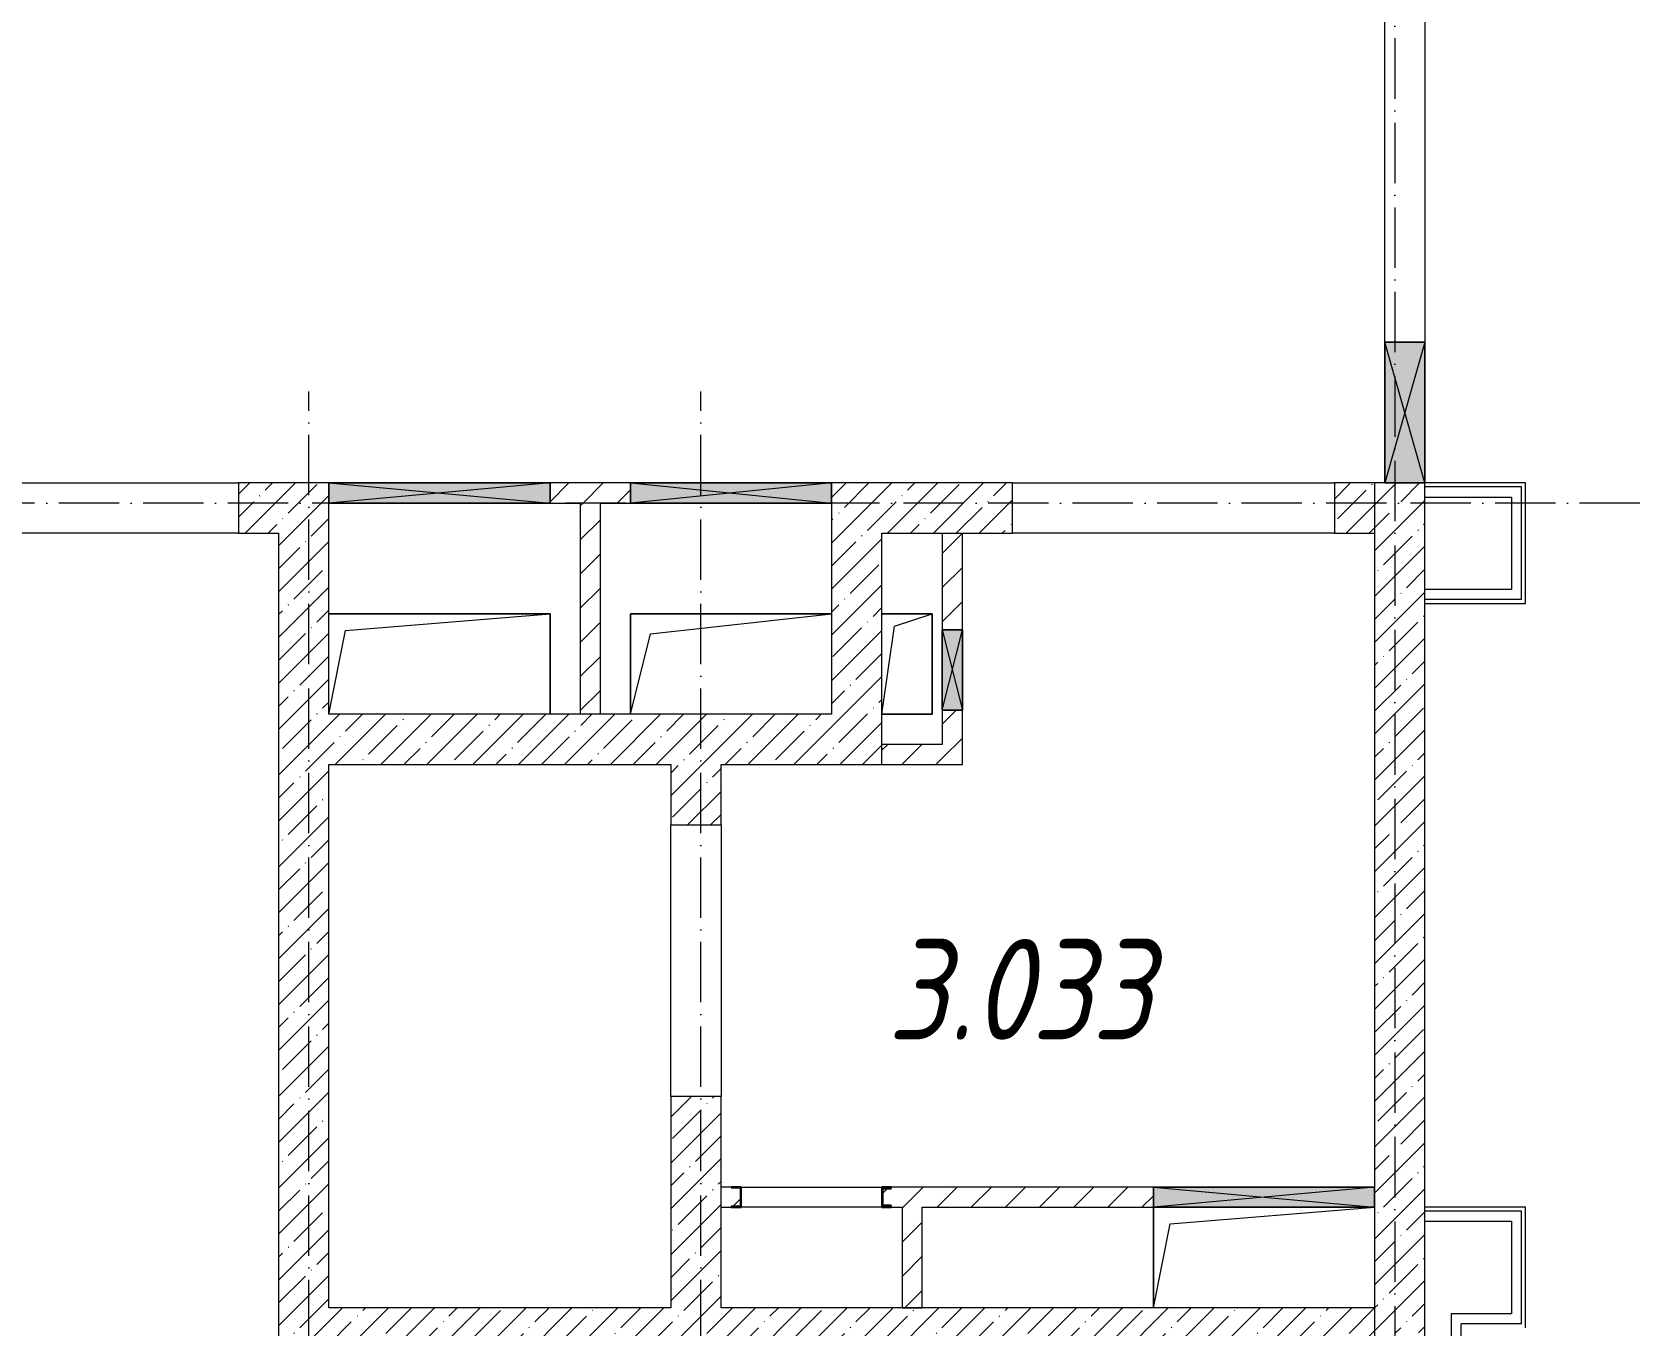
# Model space of a CAD drawing. Header units: millimetres. Extents: x 2294 to 908349, y -83289 to 219220.
# Drawn here: x 247908 to 255902, y 7916 to 14347 of the extents above; entities that cross this region are included whole.
import ezdxf

# ---------------------------------------------------------------- set-up
doc = ezdxf.new("R2010")
doc.units = ezdxf.units.MM
doc.linetypes.add('50_200_ШТРИХ_1Т_ш5_п1_п1_', pattern=[700, 500, -100, 0, -100])
for name, color, linetype, lineweight in [('A-DETL-GENF-OTLN', 7, 'Continuous', 9), ('A-FLOR-____-OTLN', 7, 'Continuous', 9), ('A-GENM-____-MCUT', 7, 'Continuous', 25), ('A-GENM-____-OTLN', 7, 'Continuous', 9), ('A-GENM-____-OTLN-1', 7, 'Continuous', 25), ('A-GLAZ-____-OTLN', 7, 'Continuous', 9), ('A-WALL-____-MCUT-1', 7, 'Continuous', 9), ('A-WALL-____-MCUT-3', 7, 'Continuous', 9), ('A-WALL-____-OTLN', 7, 'Continuous', 9), ('A-WALL-____-PATT-1', 7, 'Continuous', 9), ('A-WALL-FNSH-MCUT-1', 7, 'Continuous', 9), ('I-WALL-____-OTLN', 7, 'Continuous', 9), ('S-GRID-____-OTLN-1', 7, '50_200_ШТРИХ_1Т_ш5_п1_п1_', 9), ('Марки помещений', 7, 'Continuous', 9)]:
    doc.layers.add(name, color=color, linetype=linetype, lineweight=lineweight)
doc.styles.add('ISOCPEUR_I_2', font='isocpeui.ttf', dxfattribs={"width": 0.85, "height": 2.3})
pattern_1 = [(45, (165583.51, 6025.28), (-84.85281, 84.85281), [])]
pattern_2 = [(45, (165583.5, 6025.28), (-114.04925, 114.04925), []), (45, (165697.56, 6025.28), (-114.04925, 114.04925), [201.612, -40.322, 3.353, -36.97])]

# ---------------------------------------------------------------- blocks, each defined once
blk = doc.blocks.new('3osi')
at = {"layer": 'S-GRID-____-OTLN-1', "color": 251, "ltscale": 0.6, "true_color": 0x636466}
for p, q in [((254683.5, 55906.2), (254683.5, 1542.7)), ((249283.5, 1542.7), (249283.5, 12560.3)), ((251233.5, 1542.7), (251233.5, 12560.3)), ((255902.3, 12006.3), (160914.7, 12006.3))]:
    blk.add_line(p, q, dxfattribs=at)
blk = doc.blocks.new('154_Фахверк_СКБ_Швеллер - Тип_100_3960_зеркало-28515619-АР1_План отверстий 3 этажа в осях 1-64_А-ГГ')
at = {"layer": 'A-GENM-____-MCUT'}
for p, q in [((175, 50), (125, 50)), ((125, 50), (125, -50)), ((128, 47), (175, 47)), ((128, -47), (128, 47)), ((175, 47), (175, 50)), ((125, -50), (175, -50)), ((175, -47), (128, -47)), ((175, -50), (175, -47))]:
    blk.add_line(p, q, dxfattribs=at)
blk = doc.blocks.new('154_Стойка_СКБ_Швеллер - СМ-2180_100-28318692-АР1_План отверстий 3 этажа в осях 1-64_А-ГГ')
at = {"layer": 'A-GENM-____-MCUT'}
for p, q in [((171, 50), (125, 50)), ((125, 50), (125, -50)), ((129.5, 42.4), (171, 42.4)), ((129.5, -42.4), (129.5, 42.4)), ((171, 42.4), (171, 50)), ((125, -50), (171, -50)), ((171, -42.4), (129.5, -42.4)), ((171, -50), (171, -42.4))]:
    blk.add_line(p, q, dxfattribs=at)
blk = doc.blocks.new('AR_Отверстие прямоугольное _в плите_ - AR_Отверстие прямоугольное _в плите_-V171-АР1_План отверстий 3 этажа в осях 1-64_А-ГГ')
at = {"layer": 'A-GENM-____-OTLN'}
for p, q in [((125, 250), (-125, 250)), ((-62.5, 187.5), (125, 250)), ((125, -250), (125, 250)), ((-125, -250), (-62.5, 187.5)), ((-125, -250), (125, -250))]:
    blk.add_line(p, q, dxfattribs=at)
blk = doc.blocks.new('AR_Отверстие прямоугольное _в плите_ - AR_Отверстие прямоугольное _в плите_-V206-АР1_План отверстий 3 этажа в осях 1-64_А-ГГ')
at = {"layer": 'A-GENM-____-OTLN'}
for p, q in [((500, 250), (-500, 250)), ((-500, 250), (-500, -250)), ((-400, 150), (500, 250)), ((-500, -250), (-400, 150))]:
    blk.add_line(p, q, dxfattribs=at)
blk = doc.blocks.new('AR_Отверстие прямоугольное _в плите_ - AR_Отверстие прямоугольное _в плите_-30552508-АР1_План отверстий 3 этажа в осях 1-64_А-ГГ')
at = {"layer": 'A-GENM-____-OTLN'}
for p, q in [((550, 250), (-550, 250)), ((-466.7, 166.7), (550, 250)), ((550, -250), (550, 250)), ((-550, -250), (-466.7, 166.7))]:
    blk.add_line(p, q, dxfattribs=at)
blk = doc.blocks.new('AR_Отверстие прямоугольное _в плите_ - AR_Отверстие прямоугольное _в плите_-V211-АР1_План отверстий 3 этажа в осях 1-64_А-ГГ')
at = {"layer": 'A-GENM-____-OTLN'}
for p, q in [((-550, 250), (-550, -250)), ((-466.7, 166.7), (550, 250)), ((-550, -250), (-466.7, 166.7))]:
    blk.add_line(p, q, dxfattribs=at)
blk = doc.blocks.new('AR_Отверстие прямоугольное _в стене_ - AR_Отверстие прямоугольное _в стене__ЭОМ-36424574-АР1_План отверстий 3 этажа в осях 1-64_А-ГГ')
at = {"layer": 'A-GLAZ-____-OTLN'}
blk.add_hatch(color=256, dxfattribs=at).paths.add_polyline_path([(350, 100), (-350, 100), (-350, -100), (350, -100)], flags=0)
at = {"layer": 'A-DETL-GENF-OTLN'}
for p, q in [((-350, -100), (-350, 100)), ((-350, 100), (350, 100)), ((350, 100), (-350, -100)), ((-350, 100), (350, -100)), ((350, 100), (-350, 100)), ((-350, 100), (-350, -100)), ((350, 100), (350, -100)), ((350, -100), (350, 100)), ((350, -100), (-350, -100)), ((-350, -100), (350, -100))]:
    blk.add_line(p, q, dxfattribs=at)
blk = doc.blocks.new('AR_Отверстие прямоугольное _в стене_ - AR_Отверстие прямоугольное _в стене__ОВ-36916333-АР1_План отверстий 3 этажа в осях 1-64_А-ГГ')
at = {"layer": 'A-GLAZ-____-OTLN'}
blk.add_hatch(color=256, dxfattribs=at).paths.add_polyline_path([(-90.5, -50), (550, -50), (550, 50), (-550, 50), (-550, -50)], flags=0)
at = {"layer": 'A-DETL-GENF-OTLN'}
for p, q in [((-550, -50), (-550, 50)), ((-550, 50), (550, 50)), ((550, 50), (-550, -50)), ((-550, 50), (550, -50)), ((550, 50), (-550, 50)), ((-550, 50), (-550, -50)), ((550, 50), (550, -50)), ((550, -50), (550, 50)), ((550, -50), (-550, -50)), ((-550, -50), (550, -50))]:
    blk.add_line(p, q, dxfattribs=at)
blk = doc.blocks.new('AR_Отверстие прямоугольное _в стене_ - AR_Отверстие прямоугольное _в стене__ОВ-36971683-АР1_План отверстий 3 этажа в осях 1-64_А-ГГ')
at = {"layer": 'A-GLAZ-____-OTLN'}
blk.add_hatch(color=256, dxfattribs=at).paths.add_polyline_path([(500, -50), (500, 50), (-500, 50), (-500, -50)], flags=0)
at = {"layer": 'A-DETL-GENF-OTLN'}
for p, q in [((-500, -50), (-500, 50)), ((-500, 50), (500, 50)), ((500, 50), (-500, -50)), ((-500, 50), (500, -50)), ((500, 50), (-500, 50)), ((-500, 50), (-500, -50)), ((500, 50), (500, -50)), ((500, -50), (500, 50)), ((500, -50), (-500, -50)), ((-500, -50), (500, -50))]:
    blk.add_line(p, q, dxfattribs=at)
blk = doc.blocks.new('AR_Отверстие прямоугольное _в стене_ - AR_Отверстие прямоугольное _в стене__ОВ-36913595-АР1_План отверстий 3 этажа в осях 1-64_А-ГГ')
at = {"layer": 'A-GLAZ-____-OTLN'}
blk.add_hatch(color=256, dxfattribs=at).paths.add_polyline_path([(550, -50), (550, 50), (-550, 50), (-550, -50), (474.6, -50)], flags=0)
at = {"layer": 'A-DETL-GENF-OTLN'}
for p, q in [((-550, -50), (-550, 50)), ((-550, 50), (550, 50)), ((550, 50), (-550, -50)), ((-550, 50), (550, -50)), ((550, 50), (-550, 50)), ((-550, 50), (-550, -50)), ((550, 50), (550, -50)), ((550, -50), (550, 50)), ((550, -50), (-550, -50)), ((-550, -50), (550, -50))]:
    blk.add_line(p, q, dxfattribs=at)
blk = doc.blocks.new('AR_Отверстие прямоугольное _в стене_ - AR_Отверстие прямоугольное _в стене__ОВ-36970111-АР1_План отверстий 3 этажа в осях 1-64_А-ГГ')
at = {"layer": 'A-GLAZ-____-OTLN'}
blk.add_hatch(color=256, dxfattribs=at).paths.add_polyline_path([(-200, -50), (200, -50), (200, 50), (-200, 50)], flags=0)
at = {"layer": 'A-DETL-GENF-OTLN'}
for p, q in [((-200, -50), (-200, 50)), ((-200, 50), (200, 50)), ((200, 50), (-200, -50)), ((-200, 50), (200, -50)), ((200, 50), (-200, 50)), ((-200, 50), (-200, -50)), ((200, 50), (200, -50)), ((200, -50), (200, 50)), ((200, -50), (-200, -50)), ((-200, -50), (200, -50))]:
    blk.add_line(p, q, dxfattribs=at)
blk = doc.blocks.new('3floor')
at = {"layer": 'A-WALL-____-PATT-1'}
h = blk.add_hatch(dxfattribs=at)
h.set_pattern_fill('FP_38', color=256, style=0, pattern_type=2)
h.set_pattern_definition(pattern_2)
h.paths.add_polyline_path([(249383.5, 11856.3), (249383.5, 12106.3), (248933.5, 12106.3), (248933.5, 11856.3), (249133.5, 11856.3)], flags=0)
h.paths.add_polyline_path([(246983.5, 11856.3), (247333.5, 11856.3), (247333.5, 12106.3), (246733.5, 12106.3), (246733.5, 11856.3), (246873.2, 11856.3)], flags=0)
h = blk.add_hatch(dxfattribs=at)
h.set_pattern_fill('FP_4', color=256, style=0, pattern_type=2)
h.set_pattern_definition(pattern_1)
h.paths.add_polyline_path([(250733.5, 12006.3), (250883.5, 12006.3), (250883.5, 12106.3), (250483.5, 12106.3), (250483.5, 12006.3), (250633.5, 12006.3)], flags=0)
h = blk.add_hatch(dxfattribs=at)
h.set_pattern_fill('FP_38', color=256, style=0, pattern_type=2)
h.set_pattern_definition(pattern_2)
h.paths.add_polyline_path([(254583.5, 11856.3), (254583.5, 12106.3), (254383.5, 12106.3), (254383.5, 11856.3)], flags=0)
h.paths.add_polyline_path([(252175.6, 11856.3), (252783.5, 11856.3), (252783.5, 12106.3), (251883.5, 12106.3), (251883.5, 11856.3), (252133.5, 11856.3)], flags=0)
h = blk.add_hatch(dxfattribs=at)
h.set_pattern_fill('FP_38', color=256, style=0, pattern_type=2)
h.set_pattern_definition(pattern_2)
h.paths.add_polyline_path([(254583.5, 7881.3), (254833.5, 7881.3), (254833.5, 12106.3), (254583.5, 12106.3), (254583.5, 8479.4)], flags=0)
h = blk.add_hatch(dxfattribs=at)
h.set_pattern_fill('FP_4', color=256, style=0, pattern_type=2)
h.set_pattern_definition(pattern_1)
h.paths.add_polyline_path([(250733.5, 10956.3), (250733.5, 12006.3), (250633.5, 12006.3), (250633.5, 10956.3)], flags=0)
h = blk.add_hatch(dxfattribs=at)
h.set_pattern_fill('FP_38', color=256, style=0, pattern_type=2)
h.set_pattern_definition(pattern_2)
h.paths.add_polyline_path([(249383.5, 7756.3), (249383.5, 11856.3), (249133.5, 11856.3), (249133.5, 7756.3)], flags=0)
h = blk.add_hatch(dxfattribs=at)
h.set_pattern_fill('FP_38', color=256, style=0, pattern_type=2)
h.set_pattern_definition(pattern_2)
h.paths.add_polyline_path([(252133.5, 10956.3), (252133.5, 11856.3), (251883.5, 11856.3), (251883.5, 10956.3)], flags=0)
h = blk.add_hatch(dxfattribs=at)
h.set_pattern_fill('FP_4', color=256, style=0, pattern_type=2)
h.set_pattern_definition(pattern_1)
h.paths.add_polyline_path([(252533.5, 10706.3), (252533.5, 10976.3), (252433.5, 10976.3), (252433.5, 10706.3)], flags=0)
h.paths.add_polyline_path([(252533.5, 11376.3), (252533.5, 11856.3), (252433.5, 11856.3), (252433.5, 11376.3), (252487.8, 11376.3)], flags=0)
h = blk.add_hatch(dxfattribs=at)
h.set_pattern_fill('FP_38', color=256, style=0, pattern_type=2)
h.set_pattern_definition(pattern_2)
h.paths.add_polyline_path([(252133.5, 10706.3), (252133.5, 10956.3), (249383.5, 10956.3), (249383.5, 10706.3), (251333.5, 10706.3)], flags=0)
h = blk.add_hatch(dxfattribs=at)
h.set_pattern_fill('FP_4', color=256, style=0, pattern_type=2)
h.set_pattern_definition(pattern_1)
h.paths.add_polyline_path([(252433.5, 10706.3), (252433.5, 10806.3), (252133.5, 10806.3), (252133.5, 10706.3), (252175.6, 10706.3)], flags=0)
h = blk.add_hatch(dxfattribs=at)
h.set_pattern_fill('FP_38', color=256, style=0, pattern_type=2)
h.set_pattern_definition(pattern_2)
h.paths.add_polyline_path([(251333.5, 8006.3), (251333.5, 9056.3), (251083.5, 9056.3), (251083.5, 8006.3)], flags=0)
h.paths.add_polyline_path([(251083.5, 10406.3), (251333.5, 10406.3), (251333.5, 10706.3), (251083.5, 10706.3)], flags=0)
h = blk.add_hatch(dxfattribs=at)
h.set_pattern_fill('FP_4', color=256, style=0, pattern_type=2)
h.set_pattern_definition(pattern_1)
h.paths.add_polyline_path([(251333.5, 8506.3), (251383.5, 8506.3), (251383.5, 8509.3), (251430.5, 8509.3), (251430.5, 8603.3), (251383.5, 8603.3), (251383.5, 8606.3), (251333.5, 8606.3), (251333.5, 8509.3)], flags=0)
h.paths.add_polyline_path([(252233.5, 8506.3), (253483.5, 8506.3), (253483.5, 8606.3), (252179.5, 8606.3), (252179.5, 8598.7), (252138, 8598.7), (252138, 8513.9), (252179.5, 8513.9), (252179.5, 8506.3)], flags=0)
h = blk.add_hatch(dxfattribs=at)
h.set_pattern_fill('FP_4', color=256, style=0, pattern_type=2)
h.set_pattern_definition(pattern_1)
h.paths.add_polyline_path([(252333.5, 8006.3), (252333.5, 8506.3), (252233.5, 8506.3), (252233.5, 8006.3)], flags=0)
h = blk.add_hatch(dxfattribs=at)
h.set_pattern_fill('FP_38', color=256, style=0, pattern_type=2)
h.set_pattern_definition(pattern_2)
h.paths.add_polyline_path([(254583.5, 7756.3), (254583.5, 8006.3), (249383.5, 8006.3), (249383.5, 7756.3), (253943, 7756.3)], flags=0)
at = {"layer": 'A-FLOR-____-OTLN'}
for p, q in [((249383.5, 11456.3), (250483.5, 11456.3)), ((250483.5, 11456.3), (250483.5, 10956.3)), ((250883.5, 11456.3), (251883.5, 11456.3)), ((250883.5, 10956.3), (250883.5, 11456.3)), ((252133.5, 11456.3), (252383.5, 11456.3)), ((252383.5, 11456.3), (252383.5, 10956.3)), ((252383.5, 10956.3), (252133.5, 10956.3)), ((253483.5, 8006.3), (253483.5, 8506.3))]:
    blk.add_line(p, q, dxfattribs=at)
at = {"layer": 'A-WALL-____-MCUT-1'}
for p, q in [((249383.5, 12106.3), (248933.5, 12106.3)), ((248933.5, 12106.3), (248933.5, 11856.3)), ((252783.5, 12106.3), (251883.5, 12106.3)), ((252783.5, 11856.3), (252783.5, 12106.3)), ((254633.5, 12106.3), (254383.5, 12106.3)), ((254383.5, 12106.3), (254383.5, 11856.3)), ((254583.5, 12106.3), (254583.5, 8606.3)), ((254833.5, 4606.3), (254833.5, 12106.3)), ((249383.5, 10956.3), (249383.5, 12006.3)), ((251883.5, 12006.3), (251883.5, 10956.3)), ((248933.5, 11856.3), (249133.5, 11856.3)), ((249133.5, 11856.3), (249133.5, 7756.3)), ((252133.5, 11856.3), (252783.5, 11856.3)), ((252133.5, 10706.3), (252133.5, 11856.3)), ((254383.5, 11856.3), (254583.5, 11856.3)), ((251883.5, 10956.3), (249383.5, 10956.3)), ((249383.5, 8006.3), (249383.5, 10706.3)), ((249383.5, 10706.3), (251083.5, 10706.3)), ((251083.5, 10706.3), (251083.5, 10406.3)), ((251333.5, 10406.3), (251333.5, 10706.3)), ((251333.5, 10706.3), (252133.5, 10706.3)), ((251083.5, 10406.3), (251333.5, 10406.3)), ((251083.5, 9056.3), (251083.5, 8006.3)), ((251333.5, 9056.3), (251083.5, 9056.3)), ((251333.5, 8006.3), (251333.5, 9056.3)), ((254583.5, 8506.3), (254583.5, 4606.3)), ((251083.5, 8006.3), (249383.5, 8006.3)), ((254583.5, 8006.3), (251333.5, 8006.3))]:
    blk.add_line(p, q, dxfattribs=at)
at = {"layer": 'A-WALL-____-MCUT-3'}
for p, q in [((255313.5, 12086.3), (254833.5, 12086.3)), ((255313.5, 11526.3), (255313.5, 12086.3)), ((254833.5, 12036.3), (255263.5, 12036.3)), ((255263.5, 12036.3), (255263.5, 11576.3)), ((255263.5, 11576.3), (254833.5, 11576.3)), ((255313.5, 11526.3), (254833.5, 11526.3)), ((255313.5, 8486.3), (254833.5, 8486.3)), ((255313.5, 7926.3), (255313.5, 8486.3)), ((254833.5, 8436.3), (255263.5, 8436.3)), ((255263.5, 8436.3), (255263.5, 7976.3)), ((255263.5, 7976.3), (254963.5, 7976.3)), ((254963.5, 7976.3), (254963.5, 4886.3)), ((255313.5, 7926.3), (255013.5, 7926.3)), ((255013.5, 4936.3), (255013.5, 7926.3))]:
    blk.add_line(p, q, dxfattribs=at)
at = {"layer": 'A-WALL-____-OTLN'}
for p, q in [((247333.5, 12106.3), (248933.5, 12106.3)), ((252783.5, 12106.3), (254383.5, 12106.3)), ((248933.5, 11856.3), (247333.5, 11856.3)), ((254383.5, 11856.3), (252783.5, 11856.3)), ((251083.5, 9056.3), (251083.5, 10406.3)), ((251333.5, 10406.3), (251333.5, 9056.3))]:
    blk.add_line(p, q, dxfattribs=at)
at = {"layer": 'A-WALL-FNSH-MCUT-1'}
for p, q in [((250883.5, 12106.3), (250483.5, 12106.3)), ((255333.5, 12106.3), (254833.5, 12106.3)), ((255333.5, 11506.3), (255333.5, 12106.3)), ((250483.5, 12006.3), (250633.5, 12006.3)), ((250633.5, 12006.3), (250633.5, 10956.3)), ((250733.5, 12006.3), (250883.5, 12006.3)), ((250733.5, 10956.3), (250733.5, 12006.3)), ((252433.5, 11856.3), (252433.5, 11376.3)), ((252533.5, 11376.3), (252533.5, 11856.3)), ((254833.5, 11506.3), (255333.5, 11506.3)), ((252433.5, 10976.3), (252433.5, 10806.3)), ((252533.5, 10706.3), (252533.5, 10976.3)), ((252433.5, 10806.3), (252133.5, 10806.3)), ((252133.5, 10706.3), (252533.5, 10706.3)), ((251383.5, 8606.3), (251333.5, 8606.3)), ((253483.5, 8606.3), (252179.5, 8606.3)), ((251333.5, 8506.3), (251383.5, 8506.3)), ((252179.5, 8506.3), (252233.5, 8506.3)), ((252233.5, 8506.3), (252233.5, 8006.3)), ((252333.5, 8506.3), (253483.5, 8506.3)), ((252333.5, 8006.3), (252333.5, 8506.3)), ((255333.5, 8506.3), (254833.5, 8506.3)), ((255333.5, 7906.3), (255333.5, 8506.3)), ((252233.5, 8006.3), (252333.5, 8006.3))]:
    blk.add_line(p, q, dxfattribs=at)
at = {"layer": 'I-WALL-____-OTLN'}
for p, q in [((254633.5, 12806.3), (254633.5, 15006.3)), ((254833.5, 15006.3), (254833.5, 12806.3)), ((251433.5, 8606.3), (252133.5, 8606.3)), ((252133.5, 8506.3), (251433.5, 8506.3))]:
    blk.add_line(p, q, dxfattribs=at)
at = {"layer": 'A-GENM-____-OTLN'}
for name, p in [('AR_Отверстие прямоугольное _в плите_ - AR_Отверстие прямоугольное _в плите_-30552508-АР1_План отверстий 3 этажа в осях 1-64_А-ГГ', (249933.5, 11206.3)), ('AR_Отверстие прямоугольное _в плите_ - AR_Отверстие прямоугольное _в плите_-V206-АР1_План отверстий 3 этажа в осях 1-64_А-ГГ', (251383.5, 11206.3)), ('AR_Отверстие прямоугольное _в плите_ - AR_Отверстие прямоугольное _в плите_-V171-АР1_План отверстий 3 этажа в осях 1-64_А-ГГ', (252258.5, 11206.3)), ('AR_Отверстие прямоугольное _в плите_ - AR_Отверстие прямоугольное _в плите_-V211-АР1_План отверстий 3 этажа в осях 1-64_А-ГГ', (254033.5, 8256.3))]:
    blk.add_blockref(name, p, dxfattribs=at)
at = {"layer": 'A-GENM-____-OTLN-1', "rotation": 180}
blk.add_blockref('154_Фахверк_СКБ_Швеллер - Тип_100_3960_зеркало-28515619-АР1_План отверстий 3 этажа в осях 1-64_А-ГГ', (251558.5, 8556.3), dxfattribs=at)
at = {"layer": 'A-GENM-____-OTLN-1'}
blk.add_blockref('154_Стойка_СКБ_Швеллер - СМ-2180_100-28318692-АР1_План отверстий 3 этажа в осях 1-64_А-ГГ', (252008.5, 8556.3), dxfattribs=at)
at = {"layer": 'A-GLAZ-____-OTLN'}
for name, p, rotation in [('AR_Отверстие прямоугольное _в стене_ - AR_Отверстие прямоугольное _в стене__ЭОМ-36424574-АР1_План отверстий 3 этажа в осях 1-64_А-ГГ', (254733.5, 12456.3), 269.9999999999999), ('AR_Отверстие прямоугольное _в стене_ - AR_Отверстие прямоугольное _в стене__ОВ-36970111-АР1_План отверстий 3 этажа в осях 1-64_А-ГГ', (252483.5, 11176.3), 90)]:
    blk.add_blockref(name, p, dxfattribs=dict(at, rotation=rotation))
for name, p in [('AR_Отверстие прямоугольное _в стене_ - AR_Отверстие прямоугольное _в стене__ОВ-36913595-АР1_План отверстий 3 этажа в осях 1-64_А-ГГ', (249933.5, 12056.3)), ('AR_Отверстие прямоугольное _в стене_ - AR_Отверстие прямоугольное _в стене__ОВ-36971683-АР1_План отверстий 3 этажа в осях 1-64_А-ГГ', (251383.5, 12056.3)), ('AR_Отверстие прямоугольное _в стене_ - AR_Отверстие прямоугольное _в стене__ОВ-36916333-АР1_План отверстий 3 этажа в осях 1-64_А-ГГ', (254033.5, 8556.3))]:
    blk.add_blockref(name, p, dxfattribs=at)
at = {"layer": 'Марки помещений', "insert": (252161.4, 9839.1), "char_height": 500, "width": 785.654, "attachment_point": 1, "style": 'ISOCPEUR_I_2'}
blk.add_mtext('3.033', dxfattribs=at)

msp = doc.modelspace()

# ---------------------------------------------------------------- block references
for name in ['3osi', '3floor']:
    msp.add_blockref(name, (0, 0))

doc.saveas('drawing.dxf')
